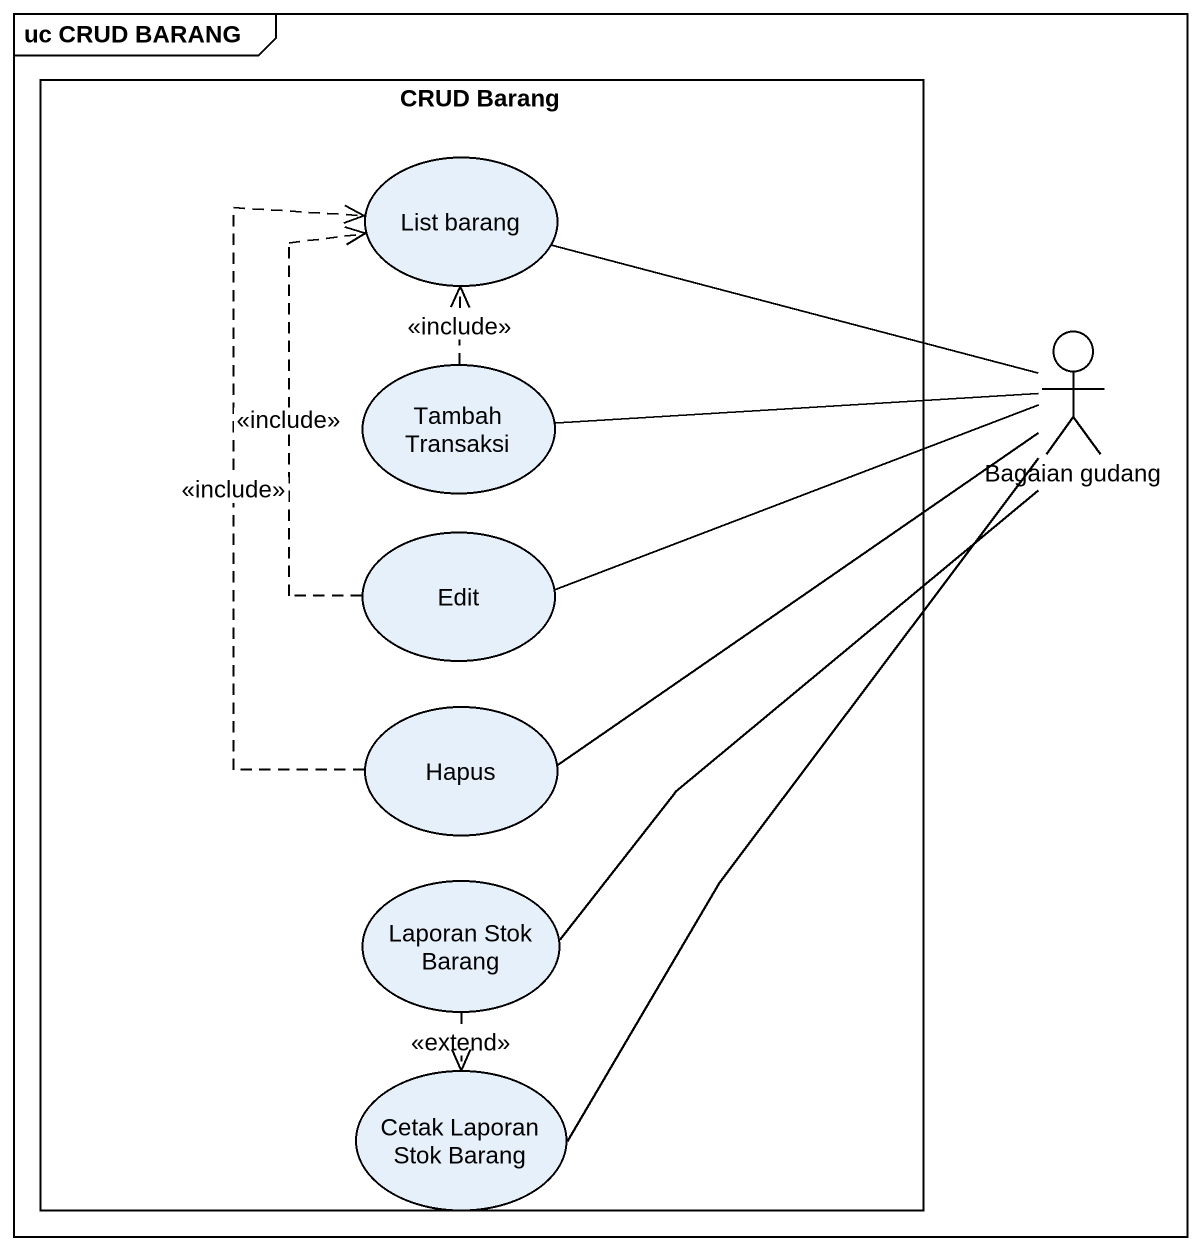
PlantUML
@startuml
mainframe uc CRUD BARANG
rectangle "CRUD Barang" as CRUD_Barang {
  usecase "List barang" as List_barang
  usecase "Tambah Transaksi" as Tambah_Transaksi
  usecase Edit
  usecase Hapus
  usecase "Laporan Stok Barang" as Laporan_Stok_Barang
  usecase "Cetak Laporan Stok Barang" as Cetak_Laporan_Stok_Barang
}
actor "Bagaian gudang" as Bagaian_gudang
Bagaian_gudang -left- List_barang
Bagaian_gudang -left- Tambah_Transaksi
Bagaian_gudang -left- Edit
Bagaian_gudang -left- Hapus
Bagaian_gudang -- Laporan_Stok_Barang
Bagaian_gudang -- Cetak_Laporan_Stok_Barang
Tambah_Transaksi .up.> List_barang : <<include>>
Edit .up.> List_barang : <<include>>
Hapus .up.> List_barang : <<include>>
Laporan_Stok_Barang ..> Cetak_Laporan_Stok_Barang : <<extend>>
@enduml
